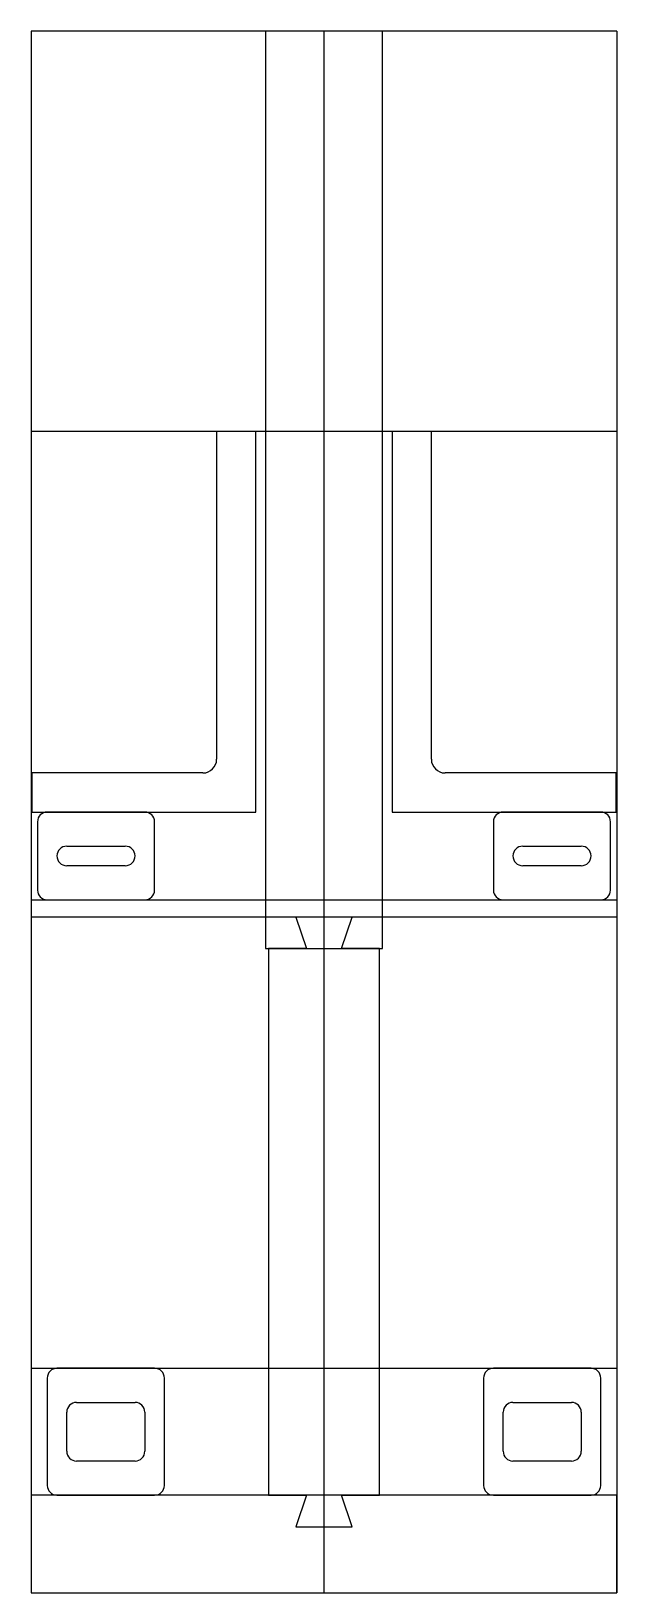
# Model space of a CAD drawing. Extents: x -15 to 15, y 0 to 80.
import ezdxf

# ---------------------------------------------------------------- set-up
doc = ezdxf.new("R2010")
doc.units = 0
doc.layers.get('0').update_dxf_attribs({"linetype": 'CONTINUOUS'})

msp = doc.modelspace()

# ---------------------------------------------------------------- linework, layer by layer
at = {"linetype": 'CONTINUOUS'}
for p, q in [((15, 80), (-15, 80)), ((-15, 80), (-15, 0)), ((-3, 80), (-3, 33)), ((3, 80), (-3, 80)), ((0, 0), (0, 80)), ((3, 33), (3, 80)), ((15, 80), (15, 0)), ((15, 59.5), (-15, 59.5)), ((-3.5, 59.5), (-5.5, 59.5)), ((-5.5, 59.5), (-5.5, 42.7)), ((-3.5, 40), (-3.5, 59.5)), ((5.5, 59.5), (3.5, 59.5)), ((3.5, 59.5), (3.5, 40)), ((5.5, 42.7), (5.5, 59.5)), ((-6.2, 42), (-14.97, 42)), ((-14.97, 42), (-14.97, 40)), ((14.97, 42), (6.2, 42)), ((14.97, 40), (14.97, 42)), ((-14.97, 40), (-3.5, 40)), ((-9.18, 40), (-14.18, 40)), ((3.5, 40), (14.97, 40)), ((14.18, 40), (9.18, 40)), ((-14.68, 39.5), (-14.68, 36)), ((-8.68, 36), (-8.68, 39.5)), ((8.68, 39.5), (8.68, 36)), ((14.68, 36), (14.68, 39.5)), ((-13.18, 38.25), (-10.18, 38.25)), ((10.18, 38.25), (13.18, 38.25)), ((-10.18, 37.25), (-13.18, 37.25)), ((13.18, 37.25), (10.18, 37.25)), ((-15, 35.5), (15, 35.5)), ((-14.18, 35.5), (-9.18, 35.5)), ((9.18, 35.5), (14.18, 35.5)), ((15, 34.62), (-15, 34.62)), ((1.45, 34.62), (-1.45, 34.62)), ((-1.45, 34.62), (-0.9, 33)), ((0.9, 33), (1.45, 34.62)), ((-3, 33), (3, 33)), ((-0.9, 33), (-2.84, 33)), ((-2.84, 33), (-2.84, 5)), ((2.84, 33), (0.9, 33)), ((2.84, 5), (2.84, 33)), ((-15, 11.5), (15, 11.5)), ((-8.68, 11.5), (-13.68, 11.5)), ((13.68, 11.5), (8.68, 11.5)), ((-14.18, 11), (-14.18, 5.5)), ((-8.18, 5.5), (-8.18, 11)), ((8.18, 11), (8.18, 5.5)), ((14.18, 5.5), (14.18, 11)), ((-12.68, 9.75), (-9.68, 9.75)), ((9.68, 9.75), (12.68, 9.75)), ((-13.18, 7.25), (-13.18, 9.25)), ((-9.18, 9.25), (-9.18, 7.25)), ((9.18, 7.25), (9.18, 9.25)), ((13.18, 9.25), (13.18, 7.25)), ((-9.68, 6.75), (-12.68, 6.75)), ((12.68, 6.75), (9.68, 6.75)), ((15, 5), (-15, 5)), ((-15, 5), (-15, 0)), ((-13.68, 5), (-8.68, 5)), ((-2.84, 5), (-0.9, 5)), ((-0.9, 5), (-1.45, 3.38)), ((1.45, 3.38), (0.9, 5)), ((0.9, 5), (2.84, 5)), ((8.68, 5), (13.68, 5)), ((15, 0), (15, 5)), ((-1.45, 3.38), (1.45, 3.38)), ((-15, 0), (15, 0)), ((-15, 0), (15, 0))]:
    msp.add_line(p, q, dxfattribs=at)
for centre, radius, start, end in [((-6.2, 42.7), 0.7, 270, 0), ((6.2, 42.7), 0.7, 180, 270), ((-14.18, 39.5), 0.5, 90, 180), ((-9.18, 39.5), 0.5, 0, 90), ((9.18, 39.5), 0.5, 90, 180), ((14.18, 39.5), 0.5, 0, 90), ((-13.18, 37.75), 0.5, 90, 180), ((-13.18, 37.75), 0.5, 180, 270), ((-10.18, 37.75), 0.5, 0, 90), ((-10.18, 37.75), 0.5, 270, 0), ((10.18, 37.75), 0.5, 90, 180), ((10.18, 37.75), 0.5, 180, 270), ((13.18, 37.75), 0.5, 0, 90), ((13.18, 37.75), 0.5, 270, 0), ((-14.18, 36), 0.5, 180, 270), ((-9.18, 36), 0.5, 270, 0), ((9.18, 36), 0.5, 180, 270), ((14.18, 36), 0.5, 270, 0), ((-13.68, 11), 0.5, 90, 180), ((-8.68, 11), 0.5, 0, 90), ((8.68, 11), 0.5, 90, 180), ((13.68, 11), 0.5, 0, 90), ((-12.68, 9.25), 0.5, 90, 180), ((-9.68, 9.25), 0.5, 0, 90), ((9.68, 9.25), 0.5, 90, 180), ((12.68, 9.25), 0.5, 0, 90), ((-12.68, 7.25), 0.5, 180, 270), ((-9.68, 7.25), 0.5, 270, 0), ((9.68, 7.25), 0.5, 180, 270), ((12.68, 7.25), 0.5, 270, 0), ((-13.68, 5.5), 0.5, 180, 270), ((-8.68, 5.5), 0.5, 270, 0), ((8.68, 5.5), 0.5, 180, 270), ((13.68, 5.5), 0.5, 270, 0)]:
    msp.add_arc(centre, radius, start, end, dxfattribs=at)

doc.saveas('drawing.dxf')
